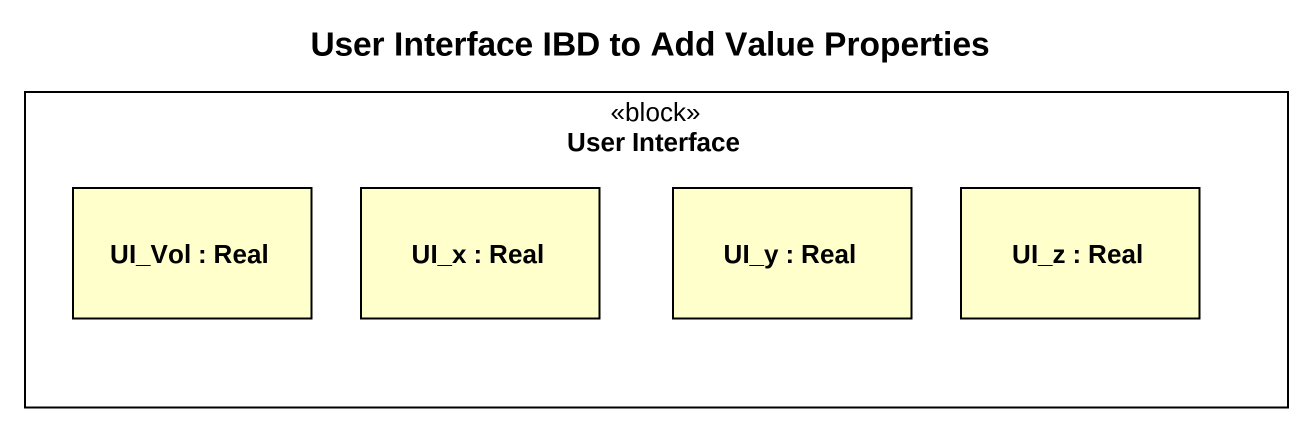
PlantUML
@startuml
title User Interface IBD to Add Value Properties
rectangle "User Interface" as User_Interface <<block>> {
  rectangle "UI_Vol : Real" as UI_Vol
  rectangle "UI_x : Real" as UI_x
  rectangle "UI_y : Real" as UI_y
  rectangle "UI_z : Real" as UI_z
}
@enduml
